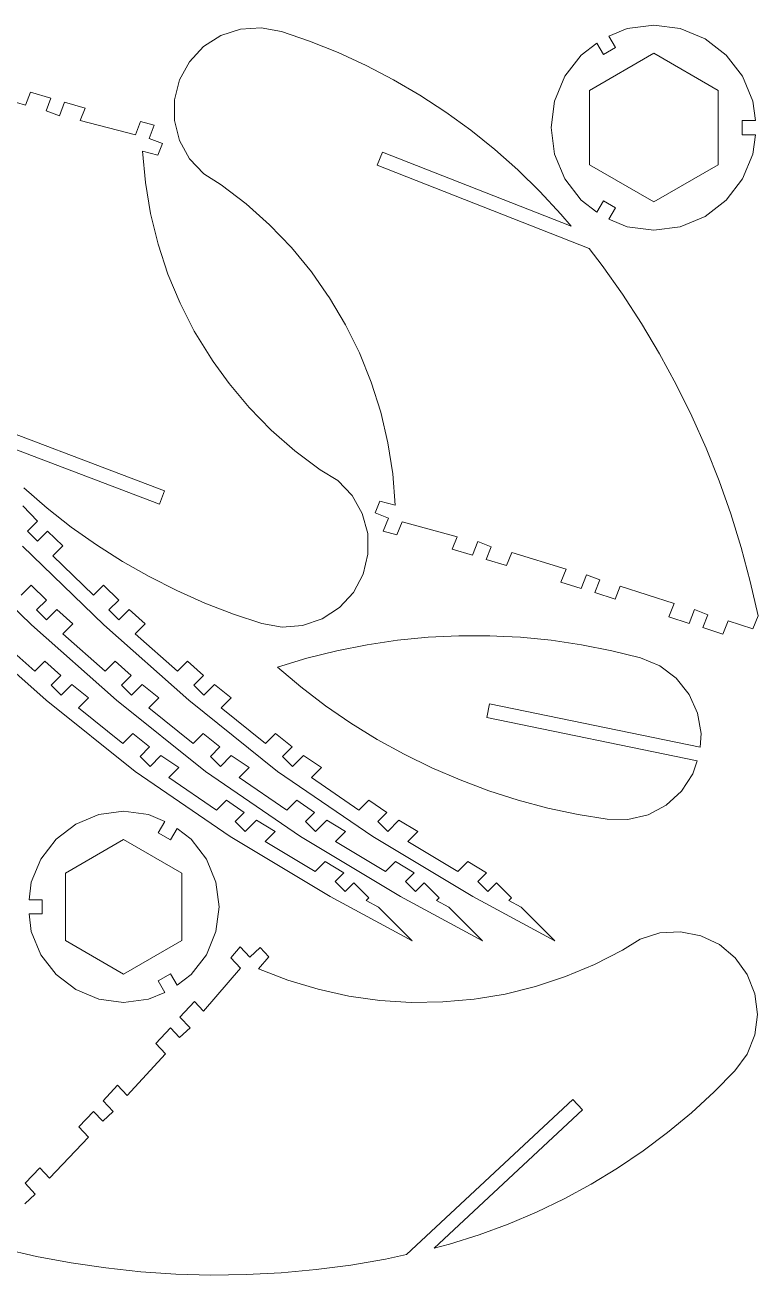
# Model space of a CAD drawing. Header units: millimetres. Extents: x -141 to 131, y -116 to 140.
# Drawn here: x -19.2 to 131.1, y -116.1 to 140.1 of the extents above; entities that cross this region are included whole.
import ezdxf

# ---------------------------------------------------------------- set-up
doc = ezdxf.new("R2010")
doc.units = ezdxf.units.MM
doc.header["$MEASUREMENT"] = 0
doc.layers.add('Layer 1', color=7, linetype='Continuous')

msp = doc.modelspace()

# ---------------------------------------------------------------- linework, layer by layer
at = {"layer": 'Layer 1', "lineweight": 20}
for points in [[(20.9855, 137.9662), (20.9855, 137.9662), (25.0109, 139.2879), (25.0109, 139.2879)], [(25.0109, 139.2879), (25.0109, 139.2879), (29.2384, 139.5677), (29.2384, 139.5677)], [(29.2384, 139.5677), (29.2384, 139.5677), (33.4029, 138.7882), (33.4029, 138.7882)], [(33.4029, 138.7882), (33.4029, 138.7882), (39.1386, 136.8034), (39.1386, 136.8034)], [(104.2696, 139.3987), (104.2696, 139.3987), (100.5476, 137.8571), (100.5476, 137.8571)], [(109.7147, 140.1157), (109.7147, 140.1157), (104.2696, 139.3987), (104.2696, 139.3987)], [(115.1599, 139.3987), (115.1599, 139.3987), (109.7147, 140.1157), (109.7147, 140.1157)], [(120.2339, 137.297), (120.2339, 137.297), (115.1599, 139.3987), (115.1599, 139.3987)], [(17.4148, 135.6857), (17.4148, 135.6857), (20.9855, 137.9662), (20.9855, 137.9662)], [(39.1386, 136.8034), (39.1386, 136.8034), (44.9997, 134.4481), (44.9997, 134.4481)], [(98.0345, 136.4061), (98.0345, 136.4061), (94.8383, 133.9536), (94.8383, 133.9536)], [(99.3899, 134.0585), (99.3899, 134.0585), (98.0345, 136.4061), (98.0345, 136.4061)], [(100.5476, 137.8571), (100.5476, 137.8571), (101.903, 135.5093), (101.903, 135.5093)], [(124.5912, 133.9536), (124.5912, 133.9536), (120.2339, 137.297), (120.2339, 137.297)], [(14.5229, 132.5894), (14.5229, 132.5894), (17.4148, 135.6857), (17.4148, 135.6857)], [(44.9997, 134.4481), (44.9997, 134.4481), (50.7385, 131.809), (50.7385, 131.809)], [(94.8383, 133.9536), (94.8383, 133.9536), (91.4949, 129.5964), (91.4949, 129.5964)], [(96.5211, 126.6945), (96.5211, 126.6945), (109.7147, 134.3119), (109.7147, 134.3119)], [(101.903, 135.5093), (101.903, 135.5093), (99.3899, 134.0585), (99.3899, 134.0585)], [(109.7147, 134.3119), (109.7147, 134.3119), (122.9084, 126.6945), (122.9084, 126.6945)], [(127.9345, 129.5964), (127.9345, 129.5964), (124.5912, 133.9536), (124.5912, 133.9536)], [(12.4911, 128.8716), (12.4911, 128.8716), (14.5229, 132.5894), (14.5229, 132.5894)], [(50.7385, 131.809), (50.7385, 131.809), (56.3415, 128.8922), (56.3415, 128.8922)], [(11.4469, 124.7655), (11.4469, 124.7655), (12.4911, 128.8716), (12.4911, 128.8716)], [(56.3415, 128.8922), (56.3415, 128.8922), (61.795, 125.7049), (61.795, 125.7049)], [(91.4949, 129.5964), (91.4949, 129.5964), (89.3932, 124.5223), (89.3932, 124.5223)], [(130.0363, 124.5223), (130.0363, 124.5223), (127.9345, 129.5964), (127.9345, 129.5964)], [(-30.2533, 126.9347), (-30.2533, 126.9347), (-19.0808, 123.6589), (-19.0808, 123.6589)], [(-19.0808, 123.6589), (-19.0808, 123.6589), (-18.05, 126.3715), (-18.05, 126.3715)], [(-18.05, 126.3715), (-18.05, 126.3715), (-13.8603, 125.1431), (-13.8603, 125.1431)], [(61.795, 125.7049), (61.795, 125.7049), (67.0861, 122.2546), (67.0861, 122.2546)], [(96.5211, 111.4599), (96.5211, 111.4599), (96.5211, 126.6945), (96.5211, 126.6945)], [(122.9084, 126.6945), (122.9084, 126.6945), (122.9084, 111.4599), (122.9084, 111.4599)], [(-13.8603, 125.1431), (-13.8603, 125.1431), (-14.8509, 122.5365), (-14.8509, 122.5365)], [(-12.1383, 121.5056), (-12.1383, 121.5056), (-11.0672, 124.3241), (-11.0672, 124.3241)], [(-11.0672, 124.3241), (-11.0672, 124.3241), (-6.8775, 123.0957), (-6.8775, 123.0957)], [(-6.8775, 123.0957), (-6.8775, 123.0957), (-7.844, 120.5527), (-7.844, 120.5527)], [(11.4559, 120.5287), (11.4559, 120.5287), (11.4469, 124.7655), (11.4469, 124.7655)], [(89.3932, 124.5223), (89.3932, 124.5223), (88.6763, 119.0772), (88.6763, 119.0772)], [(130.5621, 120.5281), (130.5621, 120.5281), (130.0363, 124.5223), (130.0363, 124.5223)], [(-14.8509, 122.5365), (-14.8509, 122.5365), (-12.1383, 121.5056), (-12.1383, 121.5056)], [(-7.844, 120.5527), (-7.844, 120.5527), (3.4573, 117.616), (3.4573, 117.616)], [(12.5174, 116.427), (12.5174, 116.427), (11.4559, 120.5287), (11.4559, 120.5287)], [(67.0861, 122.2546), (67.0861, 122.2546), (72.202, 118.5496), (72.202, 118.5496)], [(127.8513, 117.6262), (127.8513, 117.6262), (127.8513, 120.5281), (127.8513, 120.5281)], [(127.8513, 120.5281), (127.8513, 120.5281), (130.5621, 120.5281), (130.5621, 120.5281)], [(3.4573, 117.616), (3.4573, 117.616), (4.4882, 120.3286), (4.4882, 120.3286)], [(4.4882, 120.3286), (4.4882, 120.3286), (7.3135, 119.5944), (7.3135, 119.5944)], [(7.3135, 119.5944), (7.3135, 119.5944), (6.2827, 116.8818), (6.2827, 116.8818)], [(72.202, 118.5496), (72.202, 118.5496), (77.1306, 114.5988), (77.1306, 114.5988)], [(88.6763, 119.0772), (88.6763, 119.0772), (89.3932, 113.6321), (89.3932, 113.6321)], [(6.2827, 116.8818), (6.2827, 116.8818), (8.9952, 115.8509), (8.9952, 115.8509)], [(8.9952, 115.8509), (8.9952, 115.8509), (8.0771, 113.4351), (8.0771, 113.4351)], [(14.565, 112.7178), (14.565, 112.7178), (12.5174, 116.427), (12.5174, 116.427)], [(130.5621, 117.6262), (130.5621, 117.6262), (127.8513, 117.6262), (127.8513, 117.6262)], [(130.0363, 113.6321), (130.0363, 113.6321), (130.5621, 117.6262), (130.5621, 117.6262)], [(8.0771, 113.4351), (8.0771, 113.4351), (4.9308, 114.2527), (4.9308, 114.2527)], [(4.9308, 114.2527), (4.9308, 114.2527), (5.5048, 107.8285), (5.5048, 107.8285)], [(54.0887, 114.0766), (54.0887, 114.0766), (53.027, 111.376), (53.027, 111.376)], [(92.7833, 98.8639), (92.7833, 98.8639), (54.0887, 114.0766), (54.0887, 114.0766)], [(77.1306, 114.5988), (77.1306, 114.5988), (81.86, 110.4115), (81.86, 110.4115)], [(89.3932, 113.6321), (89.3932, 113.6321), (91.4949, 108.558), (91.4949, 108.558)], [(127.9345, 108.558), (127.9345, 108.558), (130.0363, 113.6321), (130.0363, 113.6321)], [(17.47, 109.6338), (17.47, 109.6338), (14.565, 112.7178), (14.565, 112.7178)], [(53.027, 111.376), (53.027, 111.376), (96.4589, 94.3008), (96.4589, 94.3008)], [(81.86, 110.4115), (81.86, 110.4115), (86.3789, 105.998), (86.3789, 105.998)], [(109.7147, 103.8425), (109.7147, 103.8425), (96.5211, 111.4599), (96.5211, 111.4599)], [(122.9084, 111.4599), (122.9084, 111.4599), (109.7147, 103.8425), (109.7147, 103.8425)], [(5.5048, 107.8285), (5.5048, 107.8285), (6.5668, 101.4667), (6.5668, 101.4667)], [(21.0503, 107.3685), (21.0503, 107.3685), (17.47, 109.6338), (17.47, 109.6338)], [(91.4949, 108.558), (91.4949, 108.558), (94.8383, 104.2008), (94.8383, 104.2008)], [(124.5912, 104.2008), (124.5912, 104.2008), (127.9345, 108.558), (127.9345, 108.558)], [(26.1696, 103.4452), (26.1696, 103.4452), (21.0503, 107.3685), (21.0503, 107.3685)], [(86.3789, 105.998), (86.3789, 105.998), (90.6765, 101.3686), (90.6765, 101.3686)], [(30.9751, 99.1431), (30.9751, 99.1431), (26.1696, 103.4452), (26.1696, 103.4452)], [(94.8383, 104.2008), (94.8383, 104.2008), (98.0345, 101.7483), (98.0345, 101.7483)], [(98.0345, 101.7483), (98.0345, 101.7483), (99.3899, 104.0959), (99.3899, 104.0959)], [(99.3899, 104.0959), (99.3899, 104.0959), (101.903, 102.6451), (101.903, 102.6451)], [(101.903, 102.6451), (101.903, 102.6451), (100.5476, 100.2973), (100.5476, 100.2973)], [(120.2339, 100.8574), (120.2339, 100.8574), (124.5912, 104.2008), (124.5912, 104.2008)], [(6.5668, 101.4667), (6.5668, 101.4667), (8.1106, 95.2044), (8.1106, 95.2044)], [(90.6765, 101.3686), (90.6765, 101.3686), (92.7833, 98.8639), (92.7833, 98.8639)], [(100.5476, 100.2973), (100.5476, 100.2973), (104.2696, 98.7557), (104.2696, 98.7557)], [(115.1599, 98.7557), (115.1599, 98.7557), (120.2339, 100.8574), (120.2339, 100.8574)], [(35.4386, 94.4873), (35.4386, 94.4873), (30.9751, 99.1431), (30.9751, 99.1431)], [(104.2696, 98.7557), (104.2696, 98.7557), (109.7147, 98.0387), (109.7147, 98.0387)], [(109.7147, 98.0387), (109.7147, 98.0387), (115.1599, 98.7557), (115.1599, 98.7557)], [(8.1106, 95.2044), (8.1106, 95.2044), (10.1272, 89.078), (10.1272, 89.078)], [(39.5343, 89.5049), (39.5343, 89.5049), (35.4386, 94.4873), (35.4386, 94.4873)], [(96.4589, 94.3008), (96.4589, 94.3008), (99.1293, 90.8254), (99.1293, 90.8254)], [(99.1293, 90.8254), (99.1293, 90.8254), (103.2881, 84.9479), (103.2881, 84.9479)], [(10.1272, 89.078), (10.1272, 89.078), (12.6048, 83.123), (12.6048, 83.123)], [(42.7143, 84.9719), (42.7143, 84.9719), (39.5343, 89.5049), (39.5343, 89.5049)], [(43.2384, 84.2247), (43.2384, 84.2247), (42.7143, 84.9719), (42.7143, 84.9719)], [(103.2881, 84.9479), (103.2881, 84.9479), (107.2124, 78.9113), (107.2124, 78.9113)], [(12.6048, 83.123), (12.6048, 83.123), (15.5291, 77.3743), (15.5291, 77.3743)], [(46.5293, 78.6777), (46.5293, 78.6777), (43.2384, 84.2247), (43.2384, 84.2247)], [(15.5291, 77.3743), (15.5291, 77.3743), (18.8831, 71.8651), (18.8831, 71.8651)], [(49.3878, 72.8959), (49.3878, 72.8959), (46.5293, 78.6777), (46.5293, 78.6777)], [(107.2124, 78.9113), (107.2124, 78.9113), (110.8961, 72.725), (110.8961, 72.725)], [(18.8831, 71.8651), (18.8831, 71.8651), (19.4157, 71.124), (19.4157, 71.124)], [(51.7973, 66.9131), (51.7973, 66.9131), (49.3878, 72.8959), (49.3878, 72.8959)], [(110.8961, 72.725), (110.8961, 72.725), (114.3335, 66.3985), (114.3335, 66.3985)], [(19.4157, 71.124), (19.4157, 71.124), (22.6472, 66.6276), (22.6472, 66.6276)], [(22.6472, 66.6276), (22.6472, 66.6276), (26.7995, 61.6922), (26.7995, 61.6922)], [(53.7439, 60.7641), (53.7439, 60.7641), (51.7973, 66.9131), (51.7973, 66.9131)], [(114.3335, 66.3985), (114.3335, 66.3985), (117.5192, 59.9416), (117.5192, 59.9416)], [(26.7995, 61.6922), (26.7995, 61.6922), (31.3159, 57.0876), (31.3159, 57.0876)], [(9.405, 44.604), (9.405, 44.604), (-34.219, 61.1825), (-34.219, 61.1825)], [(55.2161, 54.4845), (55.2161, 54.4845), (53.7439, 60.7641), (53.7439, 60.7641)], [(117.5192, 59.9416), (117.5192, 59.9416), (120.4484, 53.3644), (120.4484, 53.3644)], [(-30.4915, 56.6616), (-30.4915, 56.6616), (8.3742, 41.8914), (8.3742, 41.8914)], [(31.3159, 57.0876), (31.3159, 57.0876), (36.1701, 52.8407), (36.1701, 52.8407)], [(56.2055, 48.1111), (56.2055, 48.1111), (55.2161, 54.4845), (55.2161, 54.4845)], [(36.1701, 52.8407), (36.1701, 52.8407), (41.3338, 48.976), (41.3338, 48.976)], [(120.4484, 53.3644), (120.4484, 53.3644), (123.1164, 46.677), (123.1164, 46.677)], [(41.3338, 48.976), (41.3338, 48.976), (44.9398, 46.7517), (44.9398, 46.7517)], [(44.9398, 46.7517), (44.9398, 46.7517), (47.8798, 43.701), (47.8798, 43.701)], [(56.7062, 41.6807), (56.7062, 41.6807), (56.2055, 48.1111), (56.2055, 48.1111)], [(123.1164, 46.677), (123.1164, 46.677), (125.5192, 39.8897), (125.5192, 39.8897)], [(-14.6603, 41.1064), (-14.6603, 41.1064), (-19.4372, 45.2393), (-19.4372, 45.2393)], [(8.3742, 41.8914), (8.3742, 41.8914), (9.405, 44.604), (9.405, 44.604)], [(47.8798, 43.701), (47.8798, 43.701), (49.9695, 40.0154), (49.9695, 40.0154)], [(-19.6498, 41.5761), (-19.6498, 41.5761), (-16.62, 38.4501), (-16.62, 38.4501)], [(-9.687, 37.212), (-9.687, 37.212), (-14.6603, 41.1064), (-14.6603, 41.1064)], [(52.6237, 40.1289), (52.6237, 40.1289), (53.5693, 42.5342), (53.5693, 42.5342)], [(53.5693, 42.5342), (53.5693, 42.5342), (56.7062, 41.6807), (56.7062, 41.6807)], [(-16.62, 38.4501), (-16.62, 38.4501), (-18.688, 36.3822), (-18.688, 36.3822)], [(49.9695, 40.0154), (49.9695, 40.0154), (51.0778, 35.9262), (51.0778, 35.9262)], [(55.3244, 39.0672), (55.3244, 39.0672), (52.6237, 40.1289), (52.6237, 40.1289)], [(54.2626, 36.3666), (54.2626, 36.3666), (55.3244, 39.0672), (55.3244, 39.0672)], [(125.5192, 39.8897), (125.5192, 39.8897), (127.6531, 33.0132), (127.6531, 33.0132)], [(-18.688, 36.3822), (-18.688, 36.3822), (-16.6361, 34.3303), (-16.6361, 34.3303)], [(-16.6361, 34.3303), (-16.6361, 34.3303), (-14.5681, 36.3982), (-14.5681, 36.3982)], [(-14.5681, 36.3982), (-14.5681, 36.3982), (-11.4422, 33.3684), (-11.4422, 33.3684)], [(-4.5291, 33.5656), (-4.5291, 33.5656), (-9.687, 37.212), (-9.687, 37.212)], [(51.0778, 35.9262), (51.0778, 35.9262), (51.1351, 31.6898), (51.1351, 31.6898)], [(57.0793, 35.6002), (57.0793, 35.6002), (54.2626, 36.3666), (54.2626, 36.3666)], [(58.1411, 38.3008), (58.1411, 38.3008), (57.0793, 35.6002), (57.0793, 35.6002)], [(69.4081, 35.2354), (69.4081, 35.2354), (58.1411, 38.3008), (58.1411, 38.3008)], [(-11.4422, 33.3684), (-11.4422, 33.3684), (-11.5063, 33.3043), (-11.5063, 33.3043)], [(0.801, 30.1759), (0.801, 30.1759), (-4.5291, 33.5656), (-4.5291, 33.5656)], [(68.4128, 32.7035), (68.4128, 32.7035), (69.4081, 35.2354), (69.4081, 35.2354)], [(73.6914, 34.2335), (73.6914, 34.2335), (72.5882, 31.4274), (72.5882, 31.4274)], [(76.392, 33.1717), (76.392, 33.1717), (73.6914, 34.2335), (73.6914, 34.2335)], [(-17.8589, 17.1454), (-17.8589, 17.1454), (-34.5307, 33.3043), (-34.5307, 33.3043)], [(-3.0421, 17.1454), (-3.0421, 17.1454), (-19.7139, 33.3043), (-19.7139, 33.3043)], [(-11.5063, 33.3043), (-11.5063, 33.3043), (-13.4941, 31.3165), (-13.4941, 31.3165)], [(-13.4941, 31.3165), (-13.4941, 31.3165), (-5.1582, 23.2371), (-5.1582, 23.2371)], [(51.1351, 31.6898), (51.1351, 31.6898), (50.1379, 27.572), (50.1379, 27.572)], [(72.5882, 31.4274), (72.5882, 31.4274), (68.4128, 32.7035), (68.4128, 32.7035)], [(75.3717, 30.5766), (75.3717, 30.5766), (76.392, 33.1717), (76.392, 33.1717)], [(80.6089, 32.0011), (80.6089, 32.0011), (79.5471, 29.3005), (79.5471, 29.3005)], [(91.7432, 28.598), (91.7432, 28.598), (80.6089, 32.0011), (80.6089, 32.0011)], [(127.6531, 33.0132), (127.6531, 33.0132), (129.5146, 26.058), (129.5146, 26.058)], [(6.2906, 27.051), (6.2906, 27.051), (0.801, 30.1759), (0.801, 30.1759)], [(79.5471, 29.3005), (79.5471, 29.3005), (75.3717, 30.5766), (75.3717, 30.5766)], [(90.6814, 25.8974), (90.6814, 25.8974), (91.7432, 28.598), (91.7432, 28.598)], [(11.9264, 24.1984), (11.9264, 24.1984), (6.2906, 27.051), (6.2906, 27.051)], [(50.1379, 27.572), (50.1379, 27.572), (48.1486, 23.8312), (48.1486, 23.8312)], [(94.8569, 24.6213), (94.8569, 24.6213), (90.6814, 25.8974), (90.6814, 25.8974)], [(95.96, 27.4274), (95.96, 27.4274), (94.8569, 24.6213), (94.8569, 24.6213)], [(98.6607, 26.3656), (98.6607, 26.3656), (95.96, 27.4274), (95.96, 27.4274)], [(97.6404, 23.7705), (97.6404, 23.7705), (98.6607, 26.3656), (98.6607, 26.3656)], [(129.5146, 26.058), (129.5146, 26.058), (131.1011, 19.0349), (131.1011, 19.0349)], [(-19.9749, 23.2371), (-19.9749, 23.2371), (-17.923, 25.289), (-17.923, 25.289)], [(-17.923, 25.289), (-17.923, 25.289), (-14.797, 22.2592), (-14.797, 22.2592)], [(-5.1582, 23.2371), (-5.1582, 23.2371), (-3.1063, 25.289), (-3.1063, 25.289)], [(-3.1063, 25.289), (-3.1063, 25.289), (0.0197, 22.2592), (0.0197, 22.2592)], [(17.695, 21.6249), (17.695, 21.6249), (11.9264, 24.1984), (11.9264, 24.1984)], [(48.1486, 23.8312), (48.1486, 23.8312), (45.2922, 20.7021), (45.2922, 20.7021)], [(101.7826, 22.41), (101.7826, 22.41), (97.6404, 23.7705), (97.6404, 23.7705)], [(102.8444, 25.1106), (102.8444, 25.1106), (101.7826, 22.41), (101.7826, 22.41)], [(113.9123, 21.5388), (113.9123, 21.5388), (102.8444, 25.1106), (102.8444, 25.1106)], [(-14.797, 22.2592), (-14.797, 22.2592), (-16.8329, 20.2233), (-16.8329, 20.2233)], [(0.0197, 22.2592), (0.0197, 22.2592), (-2.0161, 20.2233), (-2.0161, 20.2233)], [(23.5826, 19.3366), (23.5826, 19.3366), (17.695, 21.6249), (17.695, 21.6249)], [(45.2922, 20.7021), (45.2922, 20.7021), (41.7477, 18.381), (41.7477, 18.381)], [(112.8506, 18.8381), (112.8506, 18.8381), (113.9123, 21.5388), (113.9123, 21.5388)], [(-16.8329, 20.2233), (-16.8329, 20.2233), (-14.781, 18.1714), (-14.781, 18.1714)], [(-14.781, 18.1714), (-14.781, 18.1714), (-12.6649, 20.2875), (-12.6649, 20.2875)], [(-12.6649, 20.2875), (-12.6649, 20.2875), (-9.3947, 17.4019), (-9.3947, 17.4019)], [(-2.0161, 20.2233), (-2.0161, 20.2233), (0.0358, 18.1714), (0.0358, 18.1714)], [(0.0358, 18.1714), (0.0358, 18.1714), (2.1518, 20.2875), (2.1518, 20.2875)], [(2.1518, 20.2875), (2.1518, 20.2875), (5.422, 17.4019), (5.422, 17.4019)], [(29.3405, 17.4174), (29.3405, 17.4174), (23.5826, 19.3366), (23.5826, 19.3366)], [(41.7477, 18.381), (41.7477, 18.381), (37.7377, 17.0135), (37.7377, 17.0135)], [(116.9928, 17.4776), (116.9928, 17.4776), (112.8506, 18.8381), (112.8506, 18.8381)], [(118.096, 20.2837), (118.096, 20.2837), (116.9928, 17.4776), (116.9928, 17.4776)], [(120.7966, 19.222), (120.7966, 19.222), (118.096, 20.2837), (118.096, 20.2837)], [(119.7764, 16.6268), (119.7764, 16.6268), (120.7966, 19.222), (120.7966, 19.222)], [(124.9803, 17.9669), (124.9803, 17.9669), (123.9185, 15.2663), (123.9185, 15.2663)], [(130.0393, 16.3343), (130.0393, 16.3343), (124.9803, 17.9669), (124.9803, 17.9669)], [(131.1011, 19.0349), (131.1011, 19.0349), (130.0393, 16.3343), (130.0393, 16.3343)], [(-14.838, 1.7561), (-14.838, 1.7561), (-32.2793, 17.1454), (-32.2793, 17.1454)], [(-0.4175, 1.7561), (-0.4175, 1.7561), (-17.8589, 17.1454), (-17.8589, 17.1454)], [(-9.3947, 17.4019), (-9.3947, 17.4019), (-11.4466, 15.35), (-11.4466, 15.35)], [(14.3992, 1.7561), (14.3992, 1.7561), (-3.0421, 17.1454), (-3.0421, 17.1454)], [(5.422, 17.4019), (5.422, 17.4019), (3.3701, 15.35), (3.3701, 15.35)], [(33.5136, 16.6855), (33.5136, 16.6855), (29.3405, 17.4174), (29.3405, 17.4174)], [(37.7377, 17.0135), (37.7377, 17.0135), (33.5136, 16.6855), (33.5136, 16.6855)], [(123.9185, 15.2663), (123.9185, 15.2663), (119.7764, 16.6268), (119.7764, 16.6268)], [(-25.8671, 15.35), (-25.8671, 15.35), (-17.1464, 7.6553), (-17.1464, 7.6553)], [(-11.4466, 15.35), (-11.4466, 15.35), (-2.7259, 7.6553), (-2.7259, 7.6553)], [(3.3701, 15.35), (3.3701, 15.35), (12.0908, 7.6553), (12.0908, 7.6553)], [(50.9382, 13.0877), (50.9382, 13.0877), (44.742, 11.8598), (44.742, 11.8598)], [(57.187, 14.0109), (57.187, 14.0109), (50.9382, 13.0877), (50.9382, 13.0877)], [(63.4735, 14.6274), (63.4735, 14.6274), (57.187, 14.0109), (57.187, 14.0109)], [(69.7826, 14.9356), (69.7826, 14.9356), (63.4735, 14.6274), (63.4735, 14.6274)], [(76.0992, 14.9348), (76.0992, 14.9348), (69.7826, 14.9356), (69.7826, 14.9356)], [(78.984, 14.7931), (78.984, 14.7931), (76.0992, 14.9348), (76.0992, 14.9348)], [(82.4083, 14.6249), (82.4083, 14.6249), (78.984, 14.7931), (78.984, 14.7931)], [(88.6946, 14.0069), (88.6946, 14.0069), (82.4083, 14.6249), (82.4083, 14.6249)], [(94.9432, 13.082), (94.9432, 13.082), (88.6946, 14.0069), (88.6946, 14.0069)], [(101.139, 11.8526), (101.139, 11.8526), (94.9432, 13.082), (94.9432, 13.082)], [(38.6133, 10.3303), (38.6133, 10.3303), (32.5668, 8.5029), (32.5668, 8.5029)], [(44.742, 11.8598), (44.742, 11.8598), (38.6133, 10.3303), (38.6133, 10.3303)], [(107.0274, 10.3815), (107.0274, 10.3815), (101.139, 11.8526), (101.139, 11.8526)], [(110.9413, 8.7592), (110.9413, 8.7592), (107.0274, 10.3815), (107.0274, 10.3815)], [(-17.1464, 7.6553), (-17.1464, 7.6553), (-15.0945, 9.7072), (-15.0945, 9.7072)], [(-15.0945, 9.7072), (-15.0945, 9.7072), (-11.8243, 6.8217), (-11.8243, 6.8217)], [(-2.7259, 7.6553), (-2.7259, 7.6553), (-0.674, 9.7072), (-0.674, 9.7072)], [(-0.674, 9.7072), (-0.674, 9.7072), (2.5962, 6.8217), (2.5962, 6.8217)], [(12.0908, 7.6553), (12.0908, 7.6553), (14.1427, 9.7072), (14.1427, 9.7072)], [(14.1427, 9.7072), (14.1427, 9.7072), (17.4129, 6.8217), (17.4129, 6.8217)], [(32.5668, 8.5029), (32.5668, 8.5029), (37.3968, 4.4322), (37.3968, 4.4322)], [(114.3292, 6.2151), (114.3292, 6.2151), (110.9413, 8.7592), (110.9413, 8.7592)], [(-11.8243, 6.8217), (-11.8243, 6.8217), (-13.812, 4.8339), (-13.812, 4.8339)], [(2.5962, 6.8217), (2.5962, 6.8217), (0.6084, 4.8339), (0.6084, 4.8339)], [(17.4129, 6.8217), (17.4129, 6.8217), (15.4252, 4.8339), (15.4252, 4.8339)], [(116.9787, 2.909), (116.9787, 2.909), (114.3292, 6.2151), (114.3292, 6.2151)], [(-13.812, 4.8339), (-13.812, 4.8339), (-11.7601, 2.782), (-11.7601, 2.782)], [(-11.7601, 2.782), (-11.7601, 2.782), (-9.596, 4.9462), (-9.596, 4.9462)], [(-9.596, 4.9462), (-9.596, 4.9462), (-6.1815, 2.2049), (-6.1815, 2.2049)], [(0.6084, 4.8339), (0.6084, 4.8339), (2.6603, 2.782), (2.6603, 2.782)], [(2.6603, 2.782), (2.6603, 2.782), (4.8245, 4.9461), (4.8245, 4.9461)], [(4.8245, 4.9461), (4.8245, 4.9461), (8.239, 2.2049), (8.239, 2.2049)], [(15.4252, 4.8339), (15.4252, 4.8339), (17.4771, 2.782), (17.4771, 2.782)], [(17.4771, 2.782), (17.4771, 2.782), (19.6412, 4.9461), (19.6412, 4.9461)], [(19.6412, 4.9461), (19.6412, 4.9461), (23.0557, 2.2049), (23.0557, 2.2049)], [(37.3968, 4.4322), (37.3968, 4.4322), (42.4203, 0.6026), (42.4203, 0.6026)], [(118.7235, -0.9519), (118.7235, -0.9519), (116.9787, 2.909), (116.9787, 2.909)], [(3.3728, -12.8639), (3.3728, -12.8639), (-14.838, 1.7561), (-14.838, 1.7561)], [(-6.1815, 2.2049), (-6.1815, 2.2049), (-8.2334, 0.153), (-8.2334, 0.153)], [(-8.2334, 0.153), (-8.2334, 0.153), (0.872, -7.157), (0.872, -7.157)], [(17.7932, -12.8639), (17.7932, -12.8639), (-0.4175, 1.7561), (-0.4175, 1.7561)], [(8.239, 2.2049), (8.239, 2.2049), (6.1871, 0.153), (6.1871, 0.153)], [(6.1871, 0.153), (6.1871, 0.153), (15.2925, -7.157), (15.2925, -7.157)], [(32.61, -12.8639), (32.61, -12.8639), (14.3992, 1.7561), (14.3992, 1.7561)], [(23.0557, 2.2049), (23.0557, 2.2049), (21.0038, 0.153), (21.0038, 0.153)], [(21.0038, 0.153), (21.0038, 0.153), (30.1092, -7.157), (30.1092, -7.157)], [(42.4203, 0.6026), (42.4203, 0.6026), (47.625, -2.9766), (47.625, -2.9766)], [(75.4906, -1.8314), (75.4906, -1.8314), (76.0768, 1.0107), (76.0768, 1.0107)], [(76.0768, 1.0107), (76.0768, 1.0107), (119.2384, -7.8912), (119.2384, -7.8912)], [(118.6523, -10.7332), (118.6523, -10.7332), (75.4906, -1.8314), (75.4906, -1.8314)], [(119.4541, -5.1252), (119.4541, -5.1252), (118.7235, -0.9519), (118.7235, -0.9519)], [(0.872, -7.157), (0.872, -7.157), (2.9239, -5.105), (2.9239, -5.105)], [(2.9239, -5.105), (2.9239, -5.105), (6.3384, -7.8463), (6.3384, -7.8463)], [(15.2925, -7.157), (15.2925, -7.157), (17.3444, -5.105), (17.3444, -5.105)], [(17.3444, -5.105), (17.3444, -5.105), (20.7589, -7.8463), (20.7589, -7.8463)], [(30.1092, -7.157), (30.1092, -7.157), (32.1611, -5.105), (32.1611, -5.105)], [(32.1611, -5.105), (32.1611, -5.105), (35.5756, -7.8463), (35.5756, -7.8463)], [(47.625, -2.9766), (47.625, -2.9766), (52.9986, -6.2969), (52.9986, -6.2969)], [(52.9986, -6.2969), (52.9986, -6.2969), (58.5282, -9.3503), (58.5282, -9.3503)], [(119.2384, -7.8912), (119.2384, -7.8912), (119.4541, -5.1252), (119.4541, -5.1252)], [(6.3384, -7.8463), (6.3384, -7.8463), (4.3987, -9.786), (4.3987, -9.786)], [(4.3987, -9.786), (4.3987, -9.786), (6.4507, -11.8379), (6.4507, -11.8379)], [(6.4507, -11.8379), (6.4507, -11.8379), (8.6949, -9.5936), (8.6949, -9.5936)], [(8.6949, -9.5936), (8.6949, -9.5936), (12.3499, -12.0944), (12.3499, -12.0944)], [(20.7589, -7.8463), (20.7589, -7.8463), (18.8192, -9.786), (18.8192, -9.786)], [(18.8192, -9.786), (18.8192, -9.786), (20.8711, -11.8379), (20.8711, -11.8379)], [(20.8711, -11.8379), (20.8711, -11.8379), (23.1154, -9.5936), (23.1154, -9.5936)], [(23.1154, -9.5936), (23.1154, -9.5936), (26.7704, -12.0944), (26.7704, -12.0944)], [(35.5756, -7.8463), (35.5756, -7.8463), (33.6359, -9.786), (33.6359, -9.786)], [(33.6359, -9.786), (33.6359, -9.786), (35.6879, -11.8379), (35.6879, -11.8379)], [(35.6879, -11.8379), (35.6879, -11.8379), (37.9321, -9.5936), (37.9321, -9.5936)], [(37.9321, -9.5936), (37.9321, -9.5936), (41.5871, -12.0944), (41.5871, -12.0944)], [(58.5282, -9.3503), (58.5282, -9.3503), (64.2005, -12.1296), (64.2005, -12.1296)], [(12.3499, -12.0944), (12.3499, -12.0944), (10.298, -14.1463), (10.298, -14.1463)], [(26.7704, -12.0944), (26.7704, -12.0944), (24.7185, -14.1463), (24.7185, -14.1463)], [(41.5871, -12.0944), (41.5871, -12.0944), (39.5352, -14.1463), (39.5352, -14.1463)], [(64.2005, -12.1296), (64.2005, -12.1296), (70.0021, -14.6281), (70.0021, -14.6281)], [(117.756, -13.3588), (117.756, -13.3588), (118.6523, -10.7332), (118.6523, -10.7332)], [(22.866, -26.2013), (22.866, -26.2013), (3.3728, -12.8639), (3.3728, -12.8639)], [(10.298, -14.1463), (10.298, -14.1463), (20.0446, -20.815), (20.0446, -20.815)], [(37.2865, -26.2013), (37.2865, -26.2013), (17.7932, -12.8639), (17.7932, -12.8639)], [(24.7185, -14.1463), (24.7185, -14.1463), (34.4651, -20.815), (34.4651, -20.815)], [(52.1032, -26.2013), (52.1032, -26.2013), (32.61, -12.8639), (32.61, -12.8639)], [(39.5352, -14.1463), (39.5352, -14.1463), (49.2818, -20.815), (49.2818, -20.815)], [(70.0021, -14.6281), (70.0021, -14.6281), (75.9188, -16.8398), (75.9188, -16.8398)], [(115.4338, -16.9025), (115.4338, -16.9025), (117.756, -13.3588), (117.756, -13.3588)], [(75.9188, -16.8398), (75.9188, -16.8398), (81.9367, -18.7594), (81.9367, -18.7594)], [(112.3038, -19.758), (112.3038, -19.758), (115.4338, -16.9025), (115.4338, -16.9025)], [(20.0446, -20.815), (20.0446, -20.815), (22.0965, -18.7631), (22.0965, -18.7631)], [(22.0965, -18.7631), (22.0965, -18.7631), (25.7515, -21.2639), (25.7515, -21.2639)], [(34.4651, -20.815), (34.4651, -20.815), (36.517, -18.7631), (36.517, -18.7631)], [(36.517, -18.7631), (36.517, -18.7631), (40.172, -21.2639), (40.172, -21.2639)], [(49.2818, -20.815), (49.2818, -20.815), (51.3337, -18.7631), (51.3337, -18.7631)], [(51.3337, -18.7631), (51.3337, -18.7631), (54.9887, -21.2639), (54.9887, -21.2639)], [(81.9367, -18.7594), (81.9367, -18.7594), (88.0414, -20.3823), (88.0414, -20.3823)], [(88.0414, -20.3823), (88.0414, -20.3823), (94.218, -21.7047), (94.218, -21.7047)], [(108.5624, -21.7461), (108.5624, -21.7461), (112.3038, -19.758), (112.3038, -19.758)], [(-4.0373, -21.7194), (-4.0373, -21.7194), (-8.7614, -23.6762), (-8.7614, -23.6762)], [(1.0324, -21.052), (1.0324, -21.052), (-4.0373, -21.7194), (-4.0373, -21.7194)], [(6.102, -21.7194), (6.102, -21.7194), (1.0324, -21.052), (1.0324, -21.052)], [(9.4741, -23.1162), (9.4741, -23.1162), (6.102, -21.7194), (6.102, -21.7194)], [(25.7515, -21.2639), (25.7515, -21.2639), (23.892, -23.1235), (23.892, -23.1235)], [(25.9439, -25.1754), (25.9439, -25.1754), (28.2523, -22.867), (28.2523, -22.867)], [(28.2523, -22.867), (28.2523, -22.867), (32.0996, -25.1754), (32.0996, -25.1754)], [(40.172, -21.2639), (40.172, -21.2639), (38.3124, -23.1235), (38.3124, -23.1235)], [(40.3643, -25.1754), (40.3643, -25.1754), (42.6727, -22.867), (42.6727, -22.867)], [(42.6727, -22.867), (42.6727, -22.867), (46.5201, -25.1754), (46.5201, -25.1754)], [(54.9887, -21.2639), (54.9887, -21.2639), (53.1292, -23.1235), (53.1292, -23.1235)], [(55.1811, -25.1754), (55.1811, -25.1754), (57.4895, -22.867), (57.4895, -22.867)], [(57.4895, -22.867), (57.4895, -22.867), (61.3368, -25.1754), (61.3368, -25.1754)], [(94.218, -21.7047), (94.218, -21.7047), (100.2079, -22.6834), (100.2079, -22.6834)], [(100.2079, -22.6834), (100.2079, -22.6834), (104.4443, -22.742), (104.4443, -22.742)], [(104.4443, -22.742), (104.4443, -22.742), (108.5624, -21.7461), (108.5624, -21.7461)], [(-8.7614, -23.6762), (-8.7614, -23.6762), (-12.8181, -26.7891), (-12.8181, -26.7891)], [(8.1186, -25.4638), (8.1186, -25.4638), (9.4741, -23.1162), (9.4741, -23.1162)], [(10.6317, -26.9147), (10.6317, -26.9147), (8.1186, -25.4638), (8.1186, -25.4638)], [(11.9871, -24.5671), (11.9871, -24.5671), (10.6317, -26.9147), (10.6317, -26.9147)], [(14.8828, -26.7891), (14.8828, -26.7891), (11.9871, -24.5671), (11.9871, -24.5671)], [(23.892, -23.1235), (23.892, -23.1235), (25.9439, -25.1754), (25.9439, -25.1754)], [(32.0996, -25.1754), (32.0996, -25.1754), (30.0477, -27.2273), (30.0477, -27.2273)], [(38.3124, -23.1235), (38.3124, -23.1235), (40.3643, -25.1754), (40.3643, -25.1754)], [(46.5201, -25.1754), (46.5201, -25.1754), (44.4682, -27.2273), (44.4682, -27.2273)], [(53.1292, -23.1235), (53.1292, -23.1235), (55.1811, -25.1754), (55.1811, -25.1754)], [(61.3368, -25.1754), (61.3368, -25.1754), (59.2849, -27.2273), (59.2849, -27.2273)], [(-12.8181, -26.7891), (-12.8181, -26.7891), (-15.9309, -30.8457), (-15.9309, -30.8457)], [(-10.9048, -33.7476), (-10.9048, -33.7476), (1.0324, -26.8557), (1.0324, -26.8557)], [(1.0324, -26.8557), (1.0324, -26.8557), (12.9695, -33.7476), (12.9695, -33.7476)], [(17.9956, -30.8457), (17.9956, -30.8457), (14.8828, -26.7891), (14.8828, -26.7891)], [(43.3852, -38.5128), (43.3852, -38.5128), (22.866, -26.2013), (22.866, -26.2013)], [(30.0477, -27.2273), (30.0477, -27.2273), (40.3073, -33.383), (40.3073, -33.383)], [(57.8056, -38.5128), (57.8056, -38.5128), (37.2865, -26.2013), (37.2865, -26.2013)], [(44.4682, -27.2273), (44.4682, -27.2273), (54.7278, -33.383), (54.7278, -33.383)], [(72.6224, -38.5128), (72.6224, -38.5128), (52.1032, -26.2013), (52.1032, -26.2013)], [(59.2849, -27.2273), (59.2849, -27.2273), (69.5445, -33.383), (69.5445, -33.383)], [(-15.9309, -30.8457), (-15.9309, -30.8457), (-17.8877, -35.5699), (-17.8877, -35.5699)], [(19.9524, -35.5699), (19.9524, -35.5699), (17.9956, -30.8457), (17.9956, -30.8457)], [(40.3073, -33.383), (40.3073, -33.383), (42.3592, -31.3311), (42.3592, -31.3311)], [(42.3592, -31.3311), (42.3592, -31.3311), (46.2066, -33.6395), (46.2066, -33.6395)], [(54.7278, -33.383), (54.7278, -33.383), (56.7797, -31.3311), (56.7797, -31.3311)], [(56.7797, -31.3311), (56.7797, -31.3311), (60.627, -33.6395), (60.627, -33.6395)], [(69.5445, -33.383), (69.5445, -33.383), (71.5964, -31.3311), (71.5964, -31.3311)], [(71.5964, -31.3311), (71.5964, -31.3311), (75.4438, -33.6395), (75.4438, -33.6395)], [(-17.8877, -35.5699), (-17.8877, -35.5699), (-18.3641, -39.1886), (-18.3641, -39.1886)], [(-10.9048, -47.5314), (-10.9048, -47.5314), (-10.9048, -33.7476), (-10.9048, -33.7476)], [(12.9695, -33.7476), (12.9695, -33.7476), (12.9695, -47.5314), (12.9695, -47.5314)], [(20.6199, -40.6395), (20.6199, -40.6395), (19.9524, -35.5699), (19.9524, -35.5699)], [(46.2066, -33.6395), (46.2066, -33.6395), (44.4111, -35.435), (44.4111, -35.435)], [(44.4111, -35.435), (44.4111, -35.435), (46.4631, -37.4869), (46.4631, -37.4869)], [(46.4631, -37.4869), (46.4631, -37.4869), (48.2585, -35.6915), (48.2585, -35.6915)], [(48.2585, -35.6915), (48.2585, -35.6915), (51.3364, -38.7693), (51.3364, -38.7693)], [(60.627, -33.6395), (60.627, -33.6395), (58.8316, -35.435), (58.8316, -35.435)], [(58.8316, -35.435), (58.8316, -35.435), (60.8835, -37.4869), (60.8835, -37.4869)], [(60.8835, -37.4869), (60.8835, -37.4869), (62.6789, -35.6915), (62.6789, -35.6915)], [(62.6789, -35.6915), (62.6789, -35.6915), (65.7568, -38.7693), (65.7568, -38.7693)], [(75.4438, -33.6395), (75.4438, -33.6395), (73.6483, -35.435), (73.6483, -35.435)], [(73.6483, -35.435), (73.6483, -35.435), (75.7003, -37.4869), (75.7003, -37.4869)], [(75.7003, -37.4869), (75.7003, -37.4869), (77.4957, -35.6915), (77.4957, -35.6915)], [(77.4957, -35.6915), (77.4957, -35.6915), (80.5735, -38.7693), (80.5735, -38.7693)], [(-18.3641, -39.1886), (-18.3641, -39.1886), (-15.6533, -39.1886), (-15.6533, -39.1886)], [(-15.6533, -39.1886), (-15.6533, -39.1886), (-15.6533, -42.0904), (-15.6533, -42.0904)], [(19.9524, -45.7091), (19.9524, -45.7091), (20.6199, -40.6395), (20.6199, -40.6395)], [(60.192, -47.625), (60.192, -47.625), (43.3852, -38.5128), (43.3852, -38.5128)], [(51.3364, -38.7693), (51.3364, -38.7693), (50.7593, -39.3464), (50.7593, -39.3464)], [(50.7593, -39.3464), (50.7593, -39.3464), (53.2803, -40.7133), (53.2803, -40.7133)], [(53.2803, -40.7133), (53.2803, -40.7133), (60.192, -47.625), (60.192, -47.625)], [(74.6125, -47.625), (74.6125, -47.625), (57.8056, -38.5128), (57.8056, -38.5128)], [(65.7568, -38.7693), (65.7568, -38.7693), (65.1797, -39.3464), (65.1797, -39.3464)], [(65.1797, -39.3464), (65.1797, -39.3464), (67.7008, -40.7133), (67.7008, -40.7133)], [(67.7008, -40.7133), (67.7008, -40.7133), (74.6125, -47.625), (74.6125, -47.625)], [(89.4292, -47.625), (89.4292, -47.625), (72.6224, -38.5128), (72.6224, -38.5128)], [(80.5735, -38.7693), (80.5735, -38.7693), (79.9965, -39.3464), (79.9965, -39.3464)], [(79.9965, -39.3464), (79.9965, -39.3464), (82.5175, -40.7133), (82.5175, -40.7133)], [(82.5175, -40.7133), (82.5175, -40.7133), (89.4292, -47.625), (89.4292, -47.625)], [(-15.6533, -42.0904), (-15.6533, -42.0904), (-18.3641, -42.0904), (-18.3641, -42.0904)], [(-18.3641, -42.0904), (-18.3641, -42.0904), (-17.8877, -45.7091), (-17.8877, -45.7091)], [(-17.8877, -45.7091), (-17.8877, -45.7091), (-15.9309, -50.4332), (-15.9309, -50.4332)], [(17.9956, -50.4332), (17.9956, -50.4332), (19.9524, -45.7091), (19.9524, -45.7091)], [(106.9268, -47.2731), (106.9268, -47.2731), (110.9625, -45.9833), (110.9625, -45.9833)], [(110.9625, -45.9833), (110.9625, -45.9833), (115.1921, -45.7367), (115.1921, -45.7367)], [(115.1921, -45.7367), (115.1921, -45.7367), (119.3503, -46.549), (119.3503, -46.549)], [(1.0324, -54.4233), (1.0324, -54.4233), (-10.9048, -47.5314), (-10.9048, -47.5314)], [(12.9695, -47.5314), (12.9695, -47.5314), (1.0324, -54.4233), (1.0324, -54.4233)], [(103.3383, -49.5254), (103.3383, -49.5254), (106.9268, -47.2731), (106.9268, -47.2731)], [(119.3503, -46.549), (119.3503, -46.549), (123.1763, -48.369), (123.1763, -48.369)], [(123.1763, -48.369), (123.1763, -48.369), (126.4298, -51.0829), (126.4298, -51.0829)], [(-15.9309, -50.4332), (-15.9309, -50.4332), (-12.8181, -54.4899), (-12.8181, -54.4899)], [(14.8828, -54.4899), (14.8828, -54.4899), (17.9956, -50.4332), (17.9956, -50.4332)], [(23.0486, -51.059), (23.0486, -51.059), (24.9554, -48.8487), (24.9554, -48.8487)], [(25.0267, -53.1822), (25.0267, -53.1822), (23.0486, -51.059), (23.0486, -51.059)], [(24.9554, -48.8487), (24.9554, -48.8487), (26.9335, -50.9719), (26.9335, -50.9719)], [(26.9335, -50.9719), (26.9335, -50.9719), (29.0567, -48.9937), (29.0567, -48.9937)], [(30.8185, -50.8847), (30.8185, -50.8847), (28.695, -53.3462), (28.695, -53.3462)], [(29.0567, -48.9937), (29.0567, -48.9937), (30.8185, -50.8847), (30.8185, -50.8847)], [(97.59, -52.4507), (97.59, -52.4507), (103.3383, -49.5254), (103.3383, -49.5254)], [(126.4298, -51.0829), (126.4298, -51.0829), (128.907, -54.52), (128.907, -54.52)], [(17.3996, -62.0235), (17.3996, -62.0235), (25.0267, -53.1822), (25.0267, -53.1822)], [(28.695, -53.3462), (28.695, -53.3462), (34.7119, -55.6692), (34.7119, -55.6692)], [(91.6355, -54.9294), (91.6355, -54.9294), (97.59, -52.4507), (97.59, -52.4507)], [(-12.8181, -54.4899), (-12.8181, -54.4899), (-8.7614, -57.6028), (-8.7614, -57.6028)], [(8.1186, -55.8152), (8.1186, -55.8152), (10.6317, -54.3642), (10.6317, -54.3642)], [(9.4741, -58.1628), (9.4741, -58.1628), (8.1186, -55.8152), (8.1186, -55.8152)], [(10.6317, -54.3642), (10.6317, -54.3642), (11.9871, -56.7119), (11.9871, -56.7119)], [(11.9871, -56.7119), (11.9871, -56.7119), (14.8828, -54.4899), (14.8828, -54.4899)], [(34.7119, -55.6692), (34.7119, -55.6692), (40.8884, -57.5269), (40.8884, -57.5269)], [(85.5094, -56.947), (85.5094, -56.947), (91.6355, -54.9294), (91.6355, -54.9294)], [(128.907, -54.52), (128.907, -54.52), (130.4523, -58.465), (130.4523, -58.465)], [(-8.7614, -57.6028), (-8.7614, -57.6028), (-4.0373, -59.5596), (-4.0373, -59.5596)], [(6.102, -59.5596), (6.102, -59.5596), (9.4741, -58.1628), (9.4741, -58.1628)], [(40.8884, -57.5269), (40.8884, -57.5269), (47.1885, -58.9085), (47.1885, -58.9085)], [(47.1885, -58.9085), (47.1885, -58.9085), (53.5755, -59.8059), (53.5755, -59.8059)], [(73.786, -59.4044), (73.786, -59.4044), (79.2474, -58.4918), (79.2474, -58.4918)], [(79.2474, -58.4918), (79.2474, -58.4918), (85.5094, -56.947), (85.5094, -56.947)], [(130.4523, -58.465), (130.4523, -58.465), (130.9688, -62.6702), (130.9688, -62.6702)], [(-4.0373, -59.5596), (-4.0373, -59.5596), (1.0324, -60.227), (1.0324, -60.227)], [(1.0324, -60.227), (1.0324, -60.227), (6.102, -59.5596), (6.102, -59.5596)], [(12.5921, -63.249), (12.5921, -63.249), (15.5451, -60.0331), (15.5451, -60.0331)], [(15.5451, -60.0331), (15.5451, -60.0331), (17.3996, -62.0235), (17.3996, -62.0235)], [(53.5755, -59.8059), (53.5755, -59.8059), (60.0124, -60.2138), (60.0124, -60.2138)], [(60.0124, -60.2138), (60.0124, -60.2138), (66.4617, -60.13), (66.4617, -60.13)], [(66.4617, -60.13), (66.4617, -60.13), (72.8858, -59.5549), (72.8858, -59.5549)], [(72.8858, -59.5549), (72.8858, -59.5549), (73.786, -59.4044), (73.786, -59.4044)], [(14.6475, -65.4552), (14.6475, -65.4552), (12.5921, -63.249), (12.5921, -63.249)], [(130.9688, -62.6702), (130.9688, -62.6702), (130.424, -66.8718), (130.424, -66.8718)], [(7.6706, -68.609), (7.6706, -68.609), (10.6235, -65.3931), (10.6235, -65.3931)], [(10.6235, -65.3931), (10.6235, -65.3931), (12.5244, -67.4332), (12.5244, -67.4332)], [(12.5244, -67.4332), (12.5244, -67.4332), (14.6475, -65.4552), (14.6475, -65.4552)], [(9.6487, -70.7322), (9.6487, -70.7322), (7.6706, -68.609), (7.6706, -68.609)], [(130.424, -66.8718), (130.424, -66.8718), (128.8523, -70.8063), (128.8523, -70.8063)], [(1.7742, -79.3081), (1.7742, -79.3081), (9.6487, -70.7322), (9.6487, -70.7322)], [(128.8523, -70.8063), (128.8523, -70.8063), (126.3521, -74.2267), (126.3521, -74.2267)], [(126.3521, -74.2267), (126.3521, -74.2267), (122.0866, -78.5444), (122.0866, -78.5444)], [(-3.1568, -80.4009), (-3.1568, -80.4009), (-0.2039, -77.1849), (-0.2039, -77.1849)], [(-0.2039, -77.1849), (-0.2039, -77.1849), (1.7742, -79.3081), (1.7742, -79.3081)], [(122.0866, -78.5444), (122.0866, -78.5444), (117.4328, -82.8154), (117.4328, -82.8154)], [(-1.1014, -82.607), (-1.1014, -82.607), (-3.1568, -80.4009), (-3.1568, -80.4009)], [(93.1553, -80.1011), (93.1553, -80.1011), (59.0104, -111.9134), (59.0104, -111.9134)], [(95.1334, -82.2243), (95.1334, -82.2243), (93.1553, -80.1011), (93.1553, -80.1011)], [(-8.1402, -85.6946), (-8.1402, -85.6946), (-5.1254, -82.5449), (-5.1254, -82.5449)], [(-5.1254, -82.5449), (-5.1254, -82.5449), (-3.2246, -84.5852), (-3.2246, -84.5852)], [(-3.2246, -84.5852), (-3.2246, -84.5852), (-1.1014, -82.607), (-1.1014, -82.607)], [(64.7129, -110.5667), (64.7129, -110.5667), (95.1334, -82.2243), (95.1334, -82.2243)], [(117.4328, -82.8154), (117.4328, -82.8154), (112.5756, -86.8538), (112.5756, -86.8538)], [(-6.1621, -87.8177), (-6.1621, -87.8177), (-8.1402, -85.6946), (-8.1402, -85.6946)], [(112.5756, -86.8538), (112.5756, -86.8538), (107.5267, -90.6497), (107.5267, -90.6497)], [(-14.1601, -96.2609), (-14.1601, -96.2609), (-6.1621, -87.8177), (-6.1621, -87.8177)], [(107.5267, -90.6497), (107.5267, -90.6497), (102.2981, -94.1939), (102.2981, -94.1939)], [(-19.153, -97.2875), (-19.153, -97.2875), (-16.1383, -94.1379), (-16.1383, -94.1379)], [(-16.1383, -94.1379), (-16.1383, -94.1379), (-14.1601, -96.2609), (-14.1601, -96.2609)], [(102.2981, -94.1939), (102.2981, -94.1939), (96.9025, -97.4782), (96.9025, -97.4782)], [(-17.0976, -99.4936), (-17.0976, -99.4936), (-19.153, -97.2875), (-19.153, -97.2875)], [(-19.2208, -101.4716), (-19.2208, -101.4716), (-17.0976, -99.4936), (-17.0976, -99.4936)], [(96.9025, -97.4782), (96.9025, -97.4782), (91.3525, -100.4946), (91.3525, -100.4946)], [(91.3525, -100.4946), (91.3525, -100.4946), (85.6617, -103.236), (85.6617, -103.236)], [(85.6617, -103.236), (85.6617, -103.236), (79.8436, -105.6955), (79.8436, -105.6955)], [(79.8436, -105.6955), (79.8436, -105.6955), (73.9122, -107.8676), (73.9122, -107.8676)], [(67.8815, -109.747), (67.8815, -109.747), (64.7129, -110.5667), (64.7129, -110.5667)], [(73.9122, -107.8676), (73.9122, -107.8676), (67.8815, -109.747), (67.8815, -109.747)], [(-16.8158, -112.286), (-16.8158, -112.286), (-23.836, -110.6866), (-23.836, -110.6866)], [(-9.7382, -113.608), (-9.7382, -113.608), (-16.8158, -112.286), (-16.8158, -112.286)], [(59.0104, -111.9134), (59.0104, -111.9134), (54.7229, -112.8228), (54.7229, -112.8228)], [(-2.6141, -114.6502), (-2.6141, -114.6502), (-9.7382, -113.608), (-9.7382, -113.608)], [(4.5456, -115.4113), (4.5456, -115.4113), (-2.6141, -114.6502), (-2.6141, -114.6502)], [(40.4872, -114.9736), (40.4872, -114.9736), (33.317, -115.6273), (33.317, -115.6273)], [(47.6262, -114.0383), (47.6262, -114.0383), (40.4872, -114.9736), (40.4872, -114.9736)], [(54.7229, -112.8228), (54.7229, -112.8228), (47.6262, -114.0383), (47.6262, -114.0383)], [(11.7297, -115.8902), (11.7297, -115.8902), (4.5456, -115.4113), (4.5456, -115.4113)], [(18.927, -116.0859), (18.927, -116.0859), (11.7297, -115.8902), (11.7297, -115.8902)], [(26.1265, -115.9982), (26.1265, -115.9982), (18.927, -116.0859), (18.927, -116.0859)], [(33.317, -115.6273), (33.317, -115.6273), (26.1265, -115.9982), (26.1265, -115.9982)]]:
    msp.add_open_spline(points, degree=3, dxfattribs=at)

doc.saveas('drawing.dxf')
